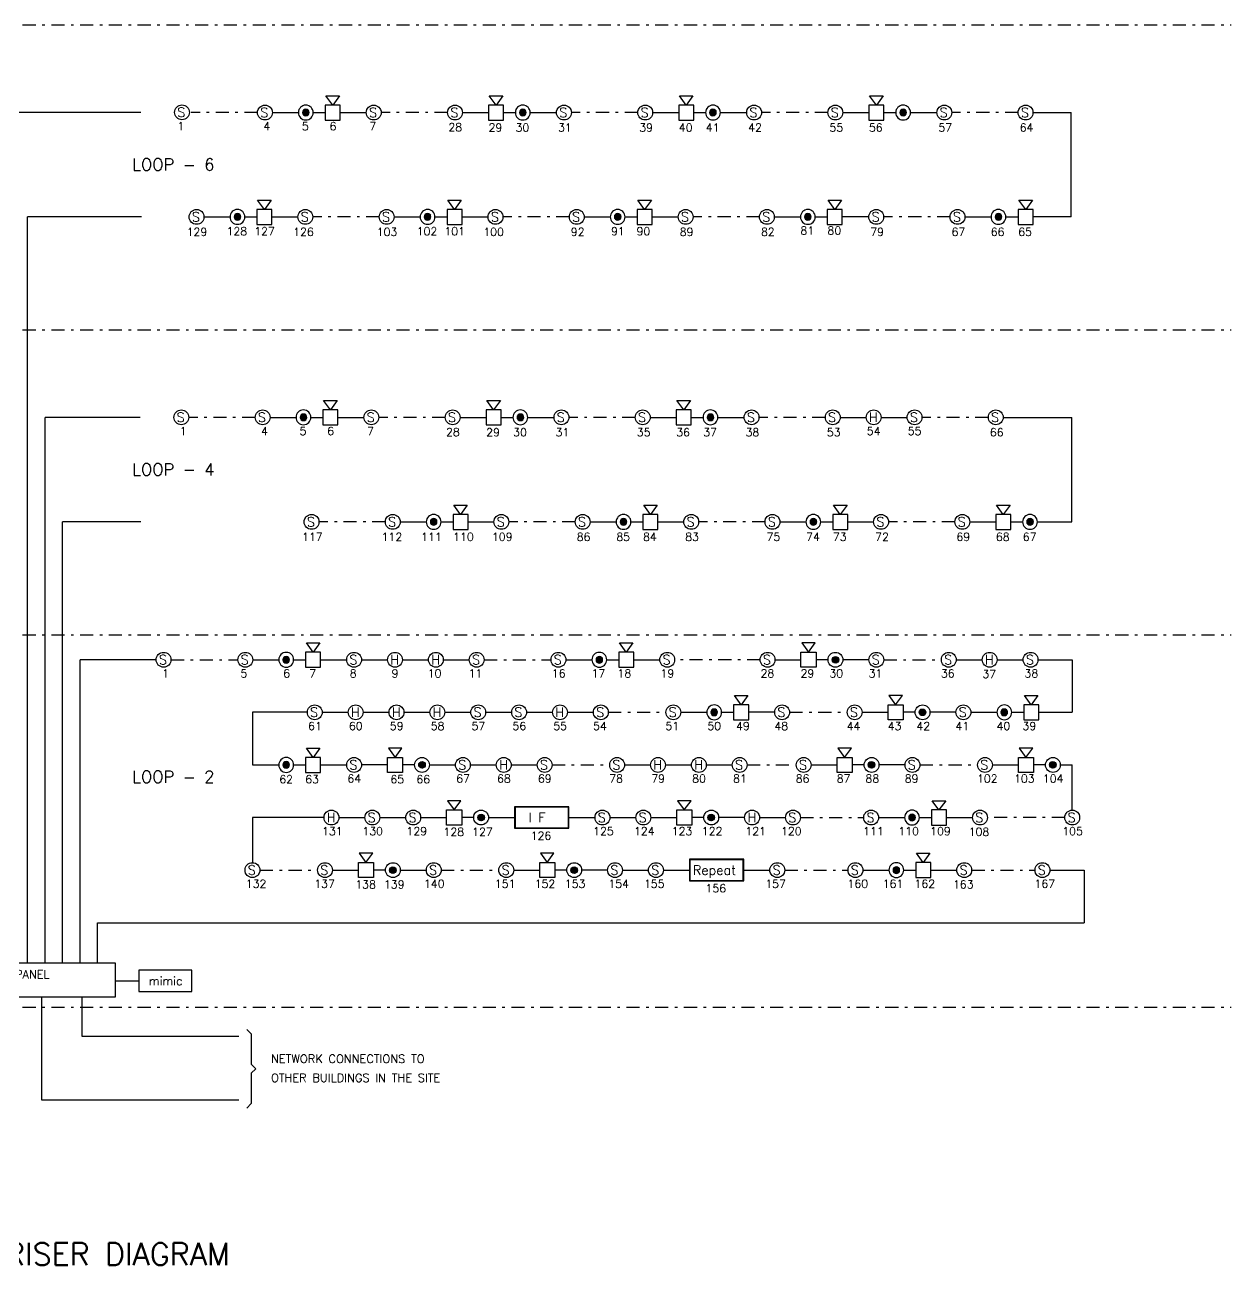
# Model space of a CAD drawing. Extents: x -203182.1 to -203089.7, y 65420 to 65476.
# Drawn here: x -203135.86 to -203089.71, y 65420.02 to 65467.47 of the extents above; entities that cross this region are included whole.
import ezdxf
from ezdxf.enums import TextEntityAlignment as Align

# ---------------------------------------------------------------- set-up
doc = ezdxf.new("R2010")
doc.units = 0
doc.header["$MEASUREMENT"] = 0
doc.linetypes.add('DASHDOT', pattern=[1, 0.5, -0.25, 0, -0.25])
doc.layers.get('0').update_dxf_attribs({"linetype": 'CONTINUOUS'})
for name, color, linetype in [('DOOR-NO', 5, 'CONTINUOUS'), ('E-CLINE', 2, 'CONTINUOUS'), ('E-FIRE', 4, 'CONTINUOUS'), ('FA', 100, 'CONTINUOUS'), ('LAYER1', 2, 'CONTINUOUS')]:
    doc.layers.add(name, color=color, linetype=linetype)
doc.styles.add('ROMANS', font='ROMANS.shx', dxfattribs={"height": 200})

# ---------------------------------------------------------------- blocks, each defined once
blk = doc.blocks.new('MCP')
at = {"color": 5}
for p, q in [((-88, -9), (9, 88)), ((-82, 33), (-33, 82)), ((-80, -36), (36, 80)), ((-66, -58), (58, 66)), ((-47, -74), (74, 47)), ((-23, -85), (85, 23)), ((10, -88), (88, -10))]:
    blk.add_line(p, q, dxfattribs=at)
at = {"layer": 'E-FIRE'}
blk.add_circle((0, 0), 197, dxfattribs=at)
at = {"layer": 'E-FIRE', "color": 4}
blk.add_circle((0, 0), 88.1, dxfattribs=at)

msp = doc.modelspace()

# ---------------------------------------------------------------- linework, layer by layer
at = {"layer": 'DOOR-NO', "color": 4}
for p, q in [((-203125.576, 65443.18), (-203125.117, 65443.18)), ((-203113.597, 65443.18), (-203113.138, 65443.18)), ((-203105.13, 65443.18), (-203105.589, 65443.18)), ((-203109.201, 65441.169), (-203108.742, 65441.169)), ((-203101.799, 65441.169), (-203102.258, 65441.169)), ((-203098.105, 65441.169), (-203097.646, 65441.169)), ((-203125.576, 65439.157), (-203125.117, 65439.157)), ((-203120.946, 65439.157), (-203121.405, 65439.157)), ((-203103.748, 65439.157), (-203104.207, 65439.157)), ((-203096.813, 65439.157), (-203097.272, 65439.157)), ((-203118.687, 65437.145), (-203119.146, 65437.145)), ((-203109.883, 65437.145), (-203110.342, 65437.145)), ((-203101.633, 65437.145), (-203101.174, 65437.145)), ((-203122.061, 65435.133), (-203122.52, 65435.133)), ((-203115.126, 65435.133), (-203115.585, 65435.133)), ((-203102.234, 65435.133), (-203101.775, 65435.133))]:
    msp.add_line(p, q, dxfattribs=at)
at = {"layer": 'E-FIRE', "color": 4}
for p, q in [((-203115.041, 65437.558), (-203117.123, 65437.558)), ((-203117.123, 65437.558), (-203117.123, 65436.732)), ((-203115.062, 65437.536), (-203117.102, 65437.536)), ((-203117.102, 65437.536), (-203117.102, 65436.753)), ((-203115.062, 65436.753), (-203115.062, 65437.536)), ((-203115.041, 65436.732), (-203115.041, 65437.558)), ((-203117.123, 65436.732), (-203115.041, 65436.732)), ((-203117.102, 65436.753), (-203115.062, 65436.753)), ((-203108.353, 65435.546), (-203110.435, 65435.546)), ((-203110.435, 65435.546), (-203110.435, 65434.72)), ((-203108.374, 65435.524), (-203110.414, 65435.524)), ((-203110.414, 65435.524), (-203110.414, 65434.741)), ((-203108.374, 65434.741), (-203108.374, 65435.524)), ((-203108.353, 65434.72), (-203108.353, 65435.546)), ((-203110.435, 65434.72), (-203108.353, 65434.72)), ((-203110.414, 65434.741), (-203108.374, 65434.741))]:
    msp.add_line(p, q, dxfattribs=at)
at = {"layer": 'E-FIRE'}
for points in [[(-203124.077, 65464.402), (-203124.336, 65464.756), (-203123.82, 65464.756), (-203124.077, 65464.402)], [(-203117.831, 65464.402), (-203118.089, 65464.756), (-203117.574, 65464.756), (-203117.831, 65464.402)], [(-203110.555, 65464.402), (-203110.814, 65464.756), (-203110.298, 65464.756), (-203110.555, 65464.402)], [(-203103.28, 65464.402), (-203103.538, 65464.756), (-203103.023, 65464.756), (-203103.28, 65464.402)], [(-203124.365, 65463.826), (-203123.789, 65463.826), (-203123.789, 65464.402), (-203124.365, 65464.402)], [(-203118.119, 65463.826), (-203117.543, 65463.826), (-203117.543, 65464.402), (-203118.119, 65464.402)], [(-203110.843, 65463.826), (-203110.267, 65463.826), (-203110.267, 65464.402), (-203110.843, 65464.402)], [(-203103.568, 65463.826), (-203102.992, 65463.826), (-203102.992, 65464.402), (-203103.568, 65464.402)], [(-203126.98, 65459.834), (-203126.404, 65459.834), (-203126.404, 65460.41), (-203126.98, 65460.41)], [(-203126.692, 65460.41), (-203126.951, 65460.765), (-203126.435, 65460.765), (-203126.692, 65460.41)], [(-203119.707, 65459.834), (-203119.131, 65459.834), (-203119.131, 65460.41), (-203119.707, 65460.41)], [(-203119.419, 65460.41), (-203119.678, 65460.765), (-203119.162, 65460.765), (-203119.419, 65460.41)], [(-203112.434, 65459.834), (-203111.858, 65459.834), (-203111.858, 65460.41), (-203112.434, 65460.41)], [(-203112.146, 65460.41), (-203112.405, 65460.765), (-203111.889, 65460.765), (-203112.146, 65460.41)], [(-203105.161, 65459.834), (-203104.585, 65459.834), (-203104.585, 65460.41), (-203105.161, 65460.41)], [(-203104.873, 65460.41), (-203105.131, 65460.765), (-203104.616, 65460.765), (-203104.873, 65460.41)], [(-203097.858, 65459.834), (-203097.282, 65459.834), (-203097.282, 65460.41), (-203097.858, 65460.41)], [(-203097.57, 65460.41), (-203097.829, 65460.765), (-203097.313, 65460.765), (-203097.57, 65460.41)], [(-203124.167, 65452.742), (-203124.426, 65453.096), (-203123.91, 65453.096), (-203124.167, 65452.742)], [(-203117.923, 65452.742), (-203118.182, 65453.096), (-203117.666, 65453.096), (-203117.923, 65452.742)], [(-203110.652, 65452.742), (-203110.91, 65453.096), (-203110.395, 65453.096), (-203110.652, 65452.742)], [(-203124.455, 65452.166), (-203123.879, 65452.166), (-203123.879, 65452.742), (-203124.455, 65452.742)], [(-203118.211, 65452.166), (-203117.635, 65452.166), (-203117.635, 65452.742), (-203118.211, 65452.742)], [(-203110.94, 65452.166), (-203110.364, 65452.166), (-203110.364, 65452.742), (-203110.94, 65452.742)], [(-203119.187, 65448.743), (-203119.445, 65449.097), (-203118.93, 65449.097), (-203119.187, 65448.743)], [(-203111.924, 65448.743), (-203112.183, 65449.097), (-203111.667, 65449.097), (-203111.924, 65448.743)], [(-203104.661, 65448.743), (-203104.92, 65449.097), (-203104.404, 65449.097), (-203104.661, 65448.743)], [(-203098.425, 65448.743), (-203098.684, 65449.097), (-203098.168, 65449.097), (-203098.425, 65448.743)], [(-203119.475, 65448.167), (-203118.899, 65448.167), (-203118.899, 65448.743), (-203119.475, 65448.743)], [(-203112.212, 65448.167), (-203111.636, 65448.167), (-203111.636, 65448.743), (-203112.212, 65448.743)], [(-203104.949, 65448.167), (-203104.373, 65448.167), (-203104.373, 65448.743), (-203104.949, 65448.743)], [(-203098.713, 65448.167), (-203098.137, 65448.167), (-203098.137, 65448.743), (-203098.713, 65448.743)], [(-203124.829, 65443.468), (-203125.087, 65443.823), (-203124.572, 65443.823), (-203124.829, 65443.468)], [(-203112.85, 65443.468), (-203113.108, 65443.823), (-203112.593, 65443.823), (-203112.85, 65443.468)], [(-203105.877, 65443.468), (-203105.618, 65443.823), (-203106.134, 65443.823), (-203105.877, 65443.468)], [(-203125.117, 65442.892), (-203124.541, 65442.892), (-203124.541, 65443.468), (-203125.117, 65443.468)], [(-203113.138, 65442.892), (-203112.562, 65442.892), (-203112.562, 65443.468), (-203113.138, 65443.468)], [(-203105.589, 65442.892), (-203106.165, 65442.892), (-203106.165, 65443.468), (-203105.589, 65443.468)], [(-203108.742, 65440.881), (-203108.166, 65440.881), (-203108.166, 65441.457), (-203108.742, 65441.457)], [(-203108.454, 65441.457), (-203108.713, 65441.811), (-203108.198, 65441.811), (-203108.454, 65441.457)], [(-203102.258, 65440.881), (-203102.834, 65440.881), (-203102.834, 65441.457), (-203102.258, 65441.457)], [(-203102.546, 65441.457), (-203102.287, 65441.811), (-203102.803, 65441.811), (-203102.546, 65441.457)], [(-203097.646, 65440.881), (-203097.07, 65440.881), (-203097.07, 65441.457), (-203097.646, 65441.457)], [(-203097.358, 65441.457), (-203097.616, 65441.811), (-203097.101, 65441.811), (-203097.358, 65441.457)], [(-203124.829, 65439.445), (-203125.087, 65439.799), (-203124.572, 65439.799), (-203124.829, 65439.445)], [(-203121.693, 65439.445), (-203121.435, 65439.799), (-203121.95, 65439.799), (-203121.693, 65439.445)], [(-203104.495, 65439.445), (-203104.237, 65439.799), (-203104.752, 65439.799), (-203104.495, 65439.445)], [(-203097.56, 65439.445), (-203097.302, 65439.799), (-203097.817, 65439.799), (-203097.56, 65439.445)], [(-203125.117, 65438.869), (-203124.541, 65438.869), (-203124.541, 65439.445), (-203125.117, 65439.445)], [(-203121.405, 65438.869), (-203121.981, 65438.869), (-203121.981, 65439.445), (-203121.405, 65439.445)], [(-203104.207, 65438.869), (-203104.783, 65438.869), (-203104.783, 65439.445), (-203104.207, 65439.445)], [(-203097.272, 65438.869), (-203097.848, 65438.869), (-203097.848, 65439.445), (-203097.272, 65439.445)], [(-203119.434, 65437.433), (-203119.175, 65437.787), (-203119.691, 65437.787), (-203119.434, 65437.433)], [(-203110.63, 65437.433), (-203110.371, 65437.787), (-203110.887, 65437.787), (-203110.63, 65437.433)], [(-203100.886, 65437.433), (-203101.145, 65437.787), (-203100.629, 65437.787), (-203100.886, 65437.433)], [(-203119.146, 65436.857), (-203119.722, 65436.857), (-203119.722, 65437.433), (-203119.146, 65437.433)], [(-203110.342, 65436.857), (-203110.918, 65436.857), (-203110.918, 65437.433), (-203110.342, 65437.433)], [(-203101.174, 65436.857), (-203100.598, 65436.857), (-203100.598, 65437.433), (-203101.174, 65437.433)], [(-203122.808, 65435.421), (-203122.549, 65435.776), (-203123.065, 65435.776), (-203122.808, 65435.421)], [(-203115.873, 65435.421), (-203115.614, 65435.776), (-203116.13, 65435.776), (-203115.873, 65435.421)], [(-203101.487, 65435.421), (-203101.746, 65435.776), (-203101.23, 65435.776), (-203101.487, 65435.421)], [(-203122.52, 65434.845), (-203123.096, 65434.845), (-203123.096, 65435.421), (-203122.52, 65435.421)], [(-203115.585, 65434.845), (-203116.161, 65434.845), (-203116.161, 65435.421), (-203115.585, 65435.421)], [(-203101.775, 65434.845), (-203101.199, 65434.845), (-203101.199, 65435.421), (-203101.775, 65435.421)]]:
    msp.add_lwpolyline(points, close=True, dxfattribs=at)
at = {"layer": 'E-FIRE', "color": 4}
for centre in [(-203129.845, 65464.121), (-203126.672, 65464.114), (-203122.51, 65464.114), (-203119.401, 65464.114), (-203115.234, 65464.114), (-203112.125, 65464.114), (-203107.959, 65464.114), (-203104.85, 65464.114), (-203100.683, 65464.114), (-203097.574, 65464.114), (-203129.289, 65460.122), (-203125.125, 65460.122), (-203122.016, 65460.122), (-203117.852, 65460.122), (-203114.742, 65460.122), (-203110.578, 65460.122), (-203107.469, 65460.122), (-203103.287, 65460.122), (-203100.178, 65460.122), (-203129.871, 65452.454), (-203126.761, 65452.454), (-203122.6, 65452.454), (-203119.49, 65452.454), (-203115.329, 65452.454), (-203112.219, 65452.454), (-203108.058, 65452.454), (-203104.948, 65452.454), (-203103.385, 65452.454), (-203101.822, 65452.454), (-203098.712, 65452.454), (-203124.89, 65448.455), (-203121.781, 65448.455), (-203117.627, 65448.455), (-203114.518, 65448.455), (-203110.365, 65448.455), (-203107.256, 65448.455), (-203103.102, 65448.455), (-203099.993, 65448.455), (-203130.55, 65443.18), (-203127.423, 65443.18), (-203123.261, 65443.18), (-203121.698, 65443.18), (-203120.134, 65443.18), (-203118.571, 65443.18), (-203115.444, 65443.18), (-203111.282, 65443.18), (-203107.445, 65443.18), (-203103.283, 65443.18), (-203100.51, 65443.18), (-203098.946, 65443.18), (-203097.383, 65443.18), (-203124.766, 65441.169), (-203123.202, 65441.169), (-203121.639, 65441.169), (-203120.076, 65441.169), (-203118.512, 65441.169), (-203116.949, 65441.169), (-203115.385, 65441.169), (-203113.822, 65441.169), (-203111.049, 65441.169), (-203106.887, 65441.169), (-203104.114, 65441.169), (-203099.952, 65441.169), (-203123.261, 65439.157), (-203119.099, 65439.157), (-203117.536, 65439.157), (-203115.972, 65439.157), (-203113.199, 65439.157), (-203111.636, 65439.157), (-203110.072, 65439.157), (-203108.509, 65439.157), (-203106.063, 65439.157), (-203101.901, 65439.157), (-203099.128, 65439.157), (-203124.128, 65437.145), (-203122.565, 65437.145), (-203121.001, 65437.145), (-203113.761, 65437.145), (-203112.198, 65437.145), (-203108.036, 65437.145), (-203106.472, 65437.145), (-203103.481, 65437.145), (-203099.319, 65437.145), (-203095.789, 65437.145), (-203127.149, 65435.133), (-203124.375, 65435.133), (-203120.213, 65435.133), (-203117.44, 65435.133), (-203113.278, 65435.133), (-203111.715, 65435.133), (-203107.073, 65435.133), (-203104.081, 65435.133), (-203099.92, 65435.133), (-203096.928, 65435.133)]:
    msp.add_circle(centre, 0.284, dxfattribs=at)
at = {"layer": 'FA', "color": 4}
for p, q in [((-203131.425, 65464.121), (-203136.424, 65464.121)), ((-203126.388, 65464.114), (-203125.392, 65464.114)), ((-203124.824, 65464.114), (-203124.365, 65464.114)), ((-203123.789, 65464.114), (-203122.794, 65464.114)), ((-203119.115, 65464.114), (-203118.119, 65464.114)), ((-203117.551, 65464.114), (-203117.092, 65464.114)), ((-203116.514, 65464.114), (-203115.518, 65464.114)), ((-203111.839, 65464.114), (-203110.843, 65464.114)), ((-203110.276, 65464.114), (-203109.817, 65464.114)), ((-203109.238, 65464.114), (-203108.242, 65464.114)), ((-203104.563, 65464.114), (-203103.568, 65464.114)), ((-203103, 65464.114), (-203102.541, 65464.114)), ((-203101.963, 65464.114), (-203100.967, 65464.114)), ((-203097.288, 65464.114), (-203095.833, 65464.114)), ((-203095.833, 65460.122), (-203095.833, 65464.114)), ((-203131.395, 65460.122), (-203135.754, 65460.122)), ((-203129.003, 65460.122), (-203128.007, 65460.122)), ((-203127.439, 65460.122), (-203126.98, 65460.122)), ((-203126.404, 65460.122), (-203125.409, 65460.122)), ((-203121.73, 65460.122), (-203120.734, 65460.122)), ((-203120.166, 65460.122), (-203119.707, 65460.122)), ((-203119.131, 65460.122), (-203118.135, 65460.122)), ((-203114.456, 65460.122), (-203113.461, 65460.122)), ((-203112.893, 65460.122), (-203112.434, 65460.122)), ((-203111.858, 65460.122), (-203110.862, 65460.122)), ((-203107.183, 65460.122), (-203106.187, 65460.122)), ((-203105.62, 65460.122), (-203105.161, 65460.122)), ((-203103.571, 65460.122), (-203104.585, 65460.122)), ((-203099.892, 65460.122), (-203098.896, 65460.122)), ((-203098.317, 65460.122), (-203097.858, 65460.122)), ((-203095.833, 65460.122), (-203097.282, 65460.122)), ((-203131.45, 65452.454), (-203135.084, 65452.454)), ((-203126.478, 65452.454), (-203125.482, 65452.454)), ((-203124.914, 65452.454), (-203124.455, 65452.454)), ((-203123.879, 65452.454), (-203122.883, 65452.454)), ((-203119.207, 65452.454), (-203118.211, 65452.454)), ((-203117.643, 65452.454), (-203117.184, 65452.454)), ((-203116.608, 65452.454), (-203115.612, 65452.454)), ((-203111.936, 65452.454), (-203110.94, 65452.454)), ((-203110.372, 65452.454), (-203109.913, 65452.454)), ((-203109.337, 65452.454), (-203108.341, 65452.454)), ((-203104.665, 65452.454), (-203103.669, 65452.454)), ((-203103.101, 65452.454), (-203102.105, 65452.454)), ((-203098.429, 65452.454), (-203095.81, 65452.454)), ((-203095.81, 65448.455), (-203095.81, 65452.454)), ((-203131.418, 65448.455), (-203134.414, 65448.455)), ((-203121.497, 65448.455), (-203120.501, 65448.455)), ((-203119.934, 65448.455), (-203119.475, 65448.455)), ((-203118.907, 65448.455), (-203117.911, 65448.455)), ((-203114.234, 65448.455), (-203113.239, 65448.455)), ((-203112.671, 65448.455), (-203112.212, 65448.455)), ((-203111.644, 65448.455), (-203110.649, 65448.455)), ((-203106.972, 65448.455), (-203105.976, 65448.455)), ((-203105.408, 65448.455), (-203104.949, 65448.455)), ((-203104.382, 65448.455), (-203103.386, 65448.455)), ((-203099.709, 65448.455), (-203098.713, 65448.455)), ((-203098.146, 65448.455), (-203097.687, 65448.455)), ((-203097.119, 65448.455), (-203095.81, 65448.455)), ((-203130.834, 65443.18), (-203133.744, 65443.18)), ((-203127.139, 65443.18), (-203126.143, 65443.18)), ((-203125.576, 65443.18), (-203125.117, 65443.18)), ((-203124.541, 65443.18), (-203123.545, 65443.18)), ((-203122.977, 65443.18), (-203121.981, 65443.18)), ((-203121.414, 65443.18), (-203120.418, 65443.18)), ((-203119.85, 65443.18), (-203118.855, 65443.18)), ((-203115.16, 65443.18), (-203114.164, 65443.18)), ((-203113.597, 65443.18), (-203113.138, 65443.18)), ((-203112.562, 65443.18), (-203111.566, 65443.18)), ((-203107.161, 65443.18), (-203106.165, 65443.18)), ((-203105.13, 65443.18), (-203105.589, 65443.18)), ((-203103.567, 65443.18), (-203104.562, 65443.18)), ((-203100.226, 65443.18), (-203099.23, 65443.18)), ((-203098.662, 65443.18), (-203097.666, 65443.18)), ((-203097.099, 65443.18), (-203095.79, 65443.18)), ((-203095.79, 65443.18), (-203095.79, 65441.169)), ((-203125.05, 65441.169), (-203127.149, 65441.169)), ((-203127.149, 65441.169), (-203127.149, 65439.157)), ((-203124.482, 65441.169), (-203123.486, 65441.169)), ((-203122.919, 65441.169), (-203121.923, 65441.169)), ((-203121.355, 65441.169), (-203120.359, 65441.169)), ((-203119.792, 65441.169), (-203118.796, 65441.169)), ((-203118.228, 65441.169), (-203117.233, 65441.169)), ((-203116.665, 65441.169), (-203115.669, 65441.169)), ((-203115.102, 65441.169), (-203114.106, 65441.169)), ((-203110.765, 65441.169), (-203109.769, 65441.169)), ((-203109.201, 65441.169), (-203108.742, 65441.169)), ((-203107.171, 65441.169), (-203108.166, 65441.169)), ((-203103.83, 65441.169), (-203102.834, 65441.169)), ((-203101.799, 65441.169), (-203102.258, 65441.169)), ((-203100.236, 65441.169), (-203101.231, 65441.169)), ((-203099.668, 65441.169), (-203098.672, 65441.169)), ((-203098.105, 65441.169), (-203097.646, 65441.169)), ((-203097.07, 65441.169), (-203095.79, 65441.169)), ((-203127.149, 65439.157), (-203126.143, 65439.157)), ((-203125.576, 65439.157), (-203125.117, 65439.157)), ((-203124.541, 65439.157), (-203123.545, 65439.157)), ((-203121.981, 65439.157), (-203122.977, 65439.157)), ((-203120.946, 65439.157), (-203121.405, 65439.157)), ((-203120.379, 65439.157), (-203119.383, 65439.157)), ((-203118.815, 65439.157), (-203117.82, 65439.157)), ((-203117.252, 65439.157), (-203116.256, 65439.157)), ((-203112.915, 65439.157), (-203111.92, 65439.157)), ((-203111.352, 65439.157), (-203110.356, 65439.157)), ((-203109.788, 65439.157), (-203108.793, 65439.157)), ((-203105.779, 65439.157), (-203104.783, 65439.157)), ((-203103.748, 65439.157), (-203104.207, 65439.157)), ((-203102.185, 65439.157), (-203103.181, 65439.157)), ((-203098.844, 65439.157), (-203097.848, 65439.157)), ((-203096.813, 65439.157), (-203097.272, 65439.157)), ((-203096.246, 65439.157), (-203095.789, 65439.157)), ((-203095.789, 65437.429), (-203095.789, 65439.157)), ((-203124.412, 65437.145), (-203127.149, 65437.145)), ((-203127.149, 65437.145), (-203127.149, 65435.417)), ((-203123.844, 65437.145), (-203122.849, 65437.145)), ((-203122.281, 65437.145), (-203121.285, 65437.145)), ((-203120.718, 65437.145), (-203119.722, 65437.145)), ((-203118.687, 65437.145), (-203119.146, 65437.145)), ((-203118.119, 65437.145), (-203117.123, 65437.145)), ((-203115.041, 65437.145), (-203114.045, 65437.145)), ((-203113.477, 65437.145), (-203112.481, 65437.145)), ((-203111.914, 65437.145), (-203110.918, 65437.145)), ((-203109.883, 65437.145), (-203110.342, 65437.145)), ((-203108.319, 65437.145), (-203109.315, 65437.145)), ((-203107.752, 65437.145), (-203106.756, 65437.145)), ((-203103.197, 65437.145), (-203102.201, 65437.145)), ((-203101.633, 65437.145), (-203101.174, 65437.145)), ((-203100.598, 65437.145), (-203099.603, 65437.145)), ((-203124.092, 65435.133), (-203123.096, 65435.133)), ((-203122.061, 65435.133), (-203122.52, 65435.133)), ((-203121.493, 65435.133), (-203120.497, 65435.133)), ((-203117.157, 65435.133), (-203116.161, 65435.133)), ((-203115.126, 65435.133), (-203115.585, 65435.133)), ((-203113.562, 65435.133), (-203114.558, 65435.133)), ((-203112.995, 65435.133), (-203111.999, 65435.133)), ((-203111.431, 65435.133), (-203110.435, 65435.133)), ((-203108.353, 65435.133), (-203107.357, 65435.133)), ((-203103.798, 65435.133), (-203102.802, 65435.133)), ((-203102.234, 65435.133), (-203101.775, 65435.133)), ((-203101.199, 65435.133), (-203100.203, 65435.133)), ((-203096.644, 65435.133), (-203095.335, 65435.133)), ((-203095.335, 65435.133), (-203095.335, 65433.121)), ((-203133.074, 65433.121), (-203095.335, 65433.121)), ((-203132.404, 65430.275), (-203142.561, 65430.275)), ((-203135.218, 65430.275), (-203135.218, 65426.344)), ((-203133.677, 65430.275), (-203133.677, 65428.776)), ((-203133.677, 65428.776), (-203127.665, 65428.776)), ((-203135.218, 65426.344), (-203127.665, 65426.344))]:
    msp.add_line(p, q, dxfattribs=at)
at = {"layer": 'FA', "color": 4, "linetype": 'DASHDOT'}
for p, q in [((-203126.955, 65464.114), (-203129.497, 65464.114)), ((-203119.684, 65464.114), (-203122.226, 65464.114)), ((-203112.409, 65464.114), (-203114.95, 65464.114)), ((-203105.133, 65464.114), (-203107.675, 65464.114)), ((-203097.858, 65464.114), (-203100.399, 65464.114)), ((-203122.299, 65460.122), (-203124.841, 65460.122)), ((-203115.026, 65460.122), (-203117.568, 65460.122)), ((-203107.753, 65460.122), (-203110.295, 65460.122)), ((-203100.461, 65460.122), (-203103.003, 65460.122)), ((-203127.045, 65452.454), (-203129.587, 65452.454)), ((-203119.774, 65452.454), (-203122.316, 65452.454)), ((-203112.503, 65452.454), (-203115.045, 65452.454)), ((-203105.232, 65452.454), (-203107.774, 65452.454)), ((-203098.996, 65452.454), (-203101.538, 65452.454)), ((-203122.065, 65448.455), (-203124.606, 65448.455)), ((-203114.802, 65448.455), (-203117.344, 65448.455)), ((-203107.539, 65448.455), (-203110.081, 65448.455)), ((-203100.277, 65448.455), (-203102.818, 65448.455)), ((-203130.266, 65443.18), (-203127.707, 65443.18)), ((-203118.287, 65443.18), (-203115.728, 65443.18)), ((-203107.728, 65443.18), (-203110.998, 65443.18)), ((-203102.999, 65443.18), (-203100.793, 65443.18)), ((-203113.538, 65441.169), (-203111.333, 65441.169)), ((-203106.603, 65441.169), (-203104.397, 65441.169)), ((-203115.689, 65439.157), (-203113.483, 65439.157)), ((-203108.225, 65439.157), (-203106.347, 65439.157)), ((-203101.617, 65439.157), (-203099.412, 65439.157)), ((-203106.188, 65437.145), (-203103.764, 65437.145)), ((-203096.072, 65437.145), (-203099.035, 65437.145)), ((-203126.865, 65435.133), (-203124.659, 65435.133)), ((-203119.93, 65435.133), (-203117.724, 65435.133)), ((-203106.789, 65435.133), (-203104.365, 65435.133)), ((-203099.636, 65435.133), (-203097.212, 65435.133))]:
    msp.add_line(p, q, dxfattribs=at)
at = {"layer": 'FA', "color": 4, "linetype": 'Continuous'}
for p, q in [((-203135.754, 65431.584), (-203135.754, 65460.122)), ((-203135.084, 65431.584), (-203135.084, 65452.454)), ((-203134.414, 65431.584), (-203134.414, 65448.455)), ((-203133.744, 65431.584), (-203133.744, 65443.18)), ((-203133.074, 65431.584), (-203133.074, 65433.121)), ((-203142.561, 65431.584), (-203132.404, 65431.584)), ((-203132.404, 65431.584), (-203132.404, 65430.275)), ((-203132.389, 65430.899), (-203131.492, 65430.899))]:
    msp.add_line(p, q, dxfattribs=at)
at = {"layer": 'FA'}
for p, q in [((-203127.194, 65428.867), (-203127.369, 65429.041)), ((-203127.194, 65428.867), (-203127.194, 65427.708)), ((-203127.02, 65427.534), (-203127.194, 65427.708)), ((-203127.02, 65427.534), (-203127.194, 65427.36)), ((-203127.194, 65427.36), (-203127.194, 65426.202)), ((-203127.194, 65426.202), (-203127.369, 65426.028))]:
    msp.add_line(p, q, dxfattribs=at)
at = {"layer": 'FA', "color": 4}
for points in [[(-203131.425, 65464.121, 0, 0, 0), (-203130.777, 65464.121, 0.324, 0, 0), (-203130.129, 65464.121, 0, 0, 0)], [(-203129.573, 65460.122, 0, 0, 0), (-203130.747, 65460.122, 0.324, 0, 0), (-203131.395, 65460.122, 0, 0, 0)], [(-203131.45, 65452.454, 0, 0, 0), (-203130.802, 65452.454, 0.324, 0, 0), (-203130.154, 65452.454, 0, 0, 0)], [(-203125.174, 65448.455, 0, 0, 0), (-203130.77, 65448.455, 0.324, 0, 0), (-203131.418, 65448.455, 0, 0, 0)], [(-203132.13, 65443.18, 0, 0, 0), (-203131.482, 65443.18, 0.324, 0, 0), (-203130.834, 65443.18, 0, 0, 0)], [(-203130.792, 65433.121, 0, 0, 0), (-203131.44, 65433.121, 0.324, 0, 0), (-203132.088, 65433.121, 0, 0, 0)]]:
    msp.add_lwpolyline(points, format="xyseb", dxfattribs=at)
at = {"layer": 'FA', "color": 4, "linetype": 'Continuous'}
msp.add_3dface([(-203129.467, 65431.299), (-203131.492, 65431.299), (-203131.492, 65430.489), (-203129.467, 65430.489)], dxfattribs=at)
at = {"layer": 'LAYER1', "color": 1, "linetype": 'DASHDOT'}
for p, q in [((-203182.141, 65467.471), (-203089.708, 65467.471)), ((-203182.141, 65455.803), (-203089.708, 65455.803)), ((-203182.141, 65444.136), (-203089.708, 65444.136)), ((-203182.141, 65429.884), (-203089.708, 65429.884))]:
    msp.add_line(p, q, dxfattribs=at)

# ---------------------------------------------------------------- block references
at = {"layer": 'E-CLINE', "color": 4, "yscale": 0.00144, "zscale": 0.00144}
for p, xscale in [((-203125.108, 65464.114), -0.00144), ((-203116.808, 65464.114), -0.00144), ((-203109.533, 65464.114), -0.00144), ((-203102.257, 65464.114), -0.00144), ((-203127.723, 65460.122), -0.00144), ((-203120.45, 65460.122), -0.00144), ((-203113.177, 65460.122), -0.00144), ((-203105.903, 65460.122), -0.00144), ((-203098.612, 65460.122), -0.00144), ((-203125.198, 65452.454), -0.00144), ((-203116.9, 65452.454), -0.00144), ((-203109.629, 65452.454), -0.00144), ((-203120.217, 65448.455), -0.00144), ((-203112.955, 65448.455), -0.00144), ((-203105.692, 65448.455), -0.00144), ((-203097.403, 65448.455), -0.00144), ((-203125.859, 65443.18), -0.00144), ((-203113.88, 65443.18), -0.00144), ((-203104.846, 65443.18), 0.00144), ((-203109.485, 65441.169), -0.00144), ((-203101.515, 65441.169), 0.00144), ((-203098.388, 65441.169), -0.00144), ((-203125.859, 65439.157), -0.00144), ((-203120.663, 65439.157), 0.00144), ((-203103.465, 65439.157), 0.00144), ((-203096.53, 65439.157), 0.00144), ((-203118.403, 65437.145), 0.00144), ((-203109.599, 65437.145), 0.00144), ((-203101.917, 65437.145), -0.00144), ((-203121.777, 65435.133), 0.00144), ((-203114.842, 65435.133), 0.00144), ((-203102.518, 65435.133), -0.00144)]:
    msp.add_blockref('MCP', p, dxfattribs=dict(at, xscale=xscale))

# ---------------------------------------------------------------- texts
at = {"layer": 'E-FIRE', "color": 4, "style": 'ROMANS'}
for s, p in [('S', (-203130.025, 65463.944)), ('S', (-203126.851, 65463.937)), ('S', (-203122.689, 65463.937)), ('S', (-203119.58, 65463.937)), ('S', (-203115.414, 65463.937)), ('S', (-203112.305, 65463.937)), ('S', (-203108.138, 65463.937)), ('S', (-203105.029, 65463.937)), ('S', (-203100.863, 65463.937)), ('S', (-203097.754, 65463.937)), ('S', (-203129.468, 65459.946)), ('S', (-203125.304, 65459.946)), ('S', (-203122.195, 65459.946)), ('S', (-203118.031, 65459.946)), ('S', (-203114.922, 65459.946)), ('S', (-203110.758, 65459.946)), ('S', (-203107.649, 65459.946)), ('S', (-203103.466, 65459.946)), ('S', (-203100.357, 65459.946)), ('S', (-203130.05, 65452.277)), ('S', (-203126.941, 65452.277)), ('S', (-203122.779, 65452.277)), ('S', (-203119.67, 65452.277)), ('S', (-203115.508, 65452.277)), ('S', (-203112.399, 65452.277)), ('S', (-203108.237, 65452.277)), ('S', (-203105.128, 65452.277)), ('H', (-203103.564, 65452.277)), ('S', (-203102.001, 65452.277)), ('S', (-203098.892, 65452.277)), ('S', (-203125.069, 65448.278)), ('S', (-203121.96, 65448.278)), ('S', (-203117.807, 65448.278)), ('S', (-203114.698, 65448.278)), ('S', (-203110.544, 65448.278)), ('S', (-203107.435, 65448.278)), ('S', (-203103.282, 65448.278)), ('S', (-203100.173, 65448.278)), ('S', (-203130.729, 65443.004)), ('S', (-203127.602, 65443.004)), ('S', (-203123.441, 65443.004)), ('H', (-203121.877, 65443.004)), ('H', (-203120.314, 65443.004)), ('S', (-203118.75, 65443.004)), ('S', (-203115.623, 65443.004)), ('S', (-203111.462, 65443.004)), ('S', (-203107.624, 65443.004)), ('S', (-203103.462, 65443.004)), ('S', (-203100.689, 65443.004)), ('H', (-203099.126, 65443.004)), ('S', (-203097.562, 65443.004)), ('S', (-203124.945, 65440.992)), ('H', (-203123.382, 65440.992)), ('H', (-203121.819, 65440.992)), ('H', (-203120.255, 65440.992)), ('S', (-203118.692, 65440.992)), ('S', (-203117.128, 65440.992)), ('H', (-203115.565, 65440.992)), ('S', (-203114.001, 65440.992)), ('S', (-203111.228, 65440.992)), ('S', (-203107.066, 65440.992)), ('S', (-203104.293, 65440.992)), ('S', (-203100.131, 65440.992)), ('S', (-203123.441, 65438.98)), ('S', (-203119.279, 65438.98)), ('H', (-203117.715, 65438.98)), ('S', (-203116.152, 65438.98)), ('S', (-203113.379, 65438.98)), ('H', (-203111.815, 65438.98)), ('H', (-203110.252, 65438.98)), ('S', (-203108.688, 65438.98)), ('S', (-203106.243, 65438.98)), ('S', (-203102.081, 65438.98)), ('S', (-203099.308, 65438.98)), ('H', (-203124.308, 65436.968)), ('S', (-203122.744, 65436.968)), ('S', (-203121.181, 65436.968)), ('I F', (-203116.587, 65436.965)), ('S', (-203113.94, 65436.968)), ('S', (-203112.377, 65436.968)), ('H', (-203108.215, 65436.968)), ('S', (-203106.652, 65436.968)), ('S', (-203103.66, 65436.968)), ('S', (-203099.498, 65436.968)), ('S', (-203095.968, 65436.968)), ('S', (-203127.328, 65434.956)), ('S', (-203124.555, 65434.956)), ('S', (-203120.393, 65434.956)), ('S', (-203117.62, 65434.956)), ('S', (-203113.458, 65434.956)), ('S', (-203111.895, 65434.956)), ('Repeat', (-203110.301, 65434.953)), ('S', (-203107.253, 65434.956)), ('S', (-203104.261, 65434.956)), ('S', (-203100.099, 65434.956)), ('S', (-203097.108, 65434.956))]:
    msp.add_text(s, height=0.36, dxfattribs=at).set_placement(p)
at = {"layer": 'FA', "color": 4, "linetype": 'Continuous', "style": 'ROMANS'}
for s, height, p in [('1', 0.306, (-203130.019, 65463.599)), ('4', 0.306, (-203126.734, 65463.591)), ('5', 0.306, (-203125.258, 65463.591)), ('6', 0.306, (-203124.199, 65463.591)), ('7', 0.306, (-203122.674, 65463.591)), ('28', 0.3062, (-203119.655, 65463.553)), ('29', 0.3062, (-203118.116, 65463.541)), ('30', 0.3062, (-203117.084, 65463.541)), ('31', 0.3062, (-203115.461, 65463.541)), ('39', 0.3062, (-203112.352, 65463.541)), ('40', 0.3062, (-203110.84, 65463.541)), ('41', 0.3062, (-203109.809, 65463.541)), ('42', 0.3062, (-203108.186, 65463.541)), ('55', 0.3062, (-203105.077, 65463.541)), ('56', 0.3062, (-203103.565, 65463.541)), ('57', 0.3062, (-203100.91, 65463.541)), ('64', 0.3062, (-203097.801, 65463.541)), ('LOOP - 6', 0.4593, (-203131.75, 65462.127)), ('129', 0.3062, (-203129.668, 65459.549)), ('128', 0.3062, (-203128.14, 65459.573)), ('127', 0.3062, (-203127.081, 65459.573)), ('126', 0.3062, (-203125.592, 65459.549)), ('103', 0.3062, (-203122.394, 65459.549)), ('102', 0.3062, (-203120.866, 65459.573)), ('101', 0.3062, (-203119.808, 65459.573)), ('100', 0.3062, (-203118.318, 65459.549)), ('92', 0.3062, (-203114.97, 65459.549)), ('91', 0.3062, (-203113.433, 65459.573)), ('90', 0.3062, (-203112.454, 65459.573)), ('89', 0.3062, (-203110.805, 65459.549)), ('82', 0.3062, (-203107.696, 65459.549)), ('81', 0.3062, (-203106.185, 65459.6)), ('80', 0.3062, (-203105.153, 65459.6)), ('79', 0.3062, (-203103.514, 65459.549)), ('67', 0.3062, (-203100.405, 65459.549)), ('66', 0.3062, (-203098.907, 65459.549)), ('65', 0.3062, (-203097.855, 65459.549)), ('1', 0.306, (-203129.927, 65451.931)), ('4', 0.306, (-203126.823, 65451.931)), ('5', 0.306, (-203125.347, 65451.931)), ('6', 0.306, (-203124.289, 65451.931)), ('7', 0.306, (-203122.764, 65451.931)), ('28', 0.3062, (-203119.745, 65451.893)), ('29', 0.3062, (-203118.208, 65451.881)), ('30', 0.3062, (-203117.176, 65451.881)), ('31', 0.3062, (-203115.556, 65451.881)), ('35', 0.3062, (-203112.447, 65451.881)), ('36', 0.3062, (-203110.937, 65451.881)), ('37', 0.3062, (-203109.905, 65451.881)), ('38', 0.3062, (-203108.285, 65451.881)), ('53', 0.3062, (-203105.176, 65451.881)), ('54', 0.3062, (-203103.647, 65451.931)), ('55', 0.3062, (-203102.083, 65451.931)), ('66', 0.3062, (-203098.94, 65451.881)), ('LOOP - 4', 0.4593, (-203131.75, 65450.46)), ('117', 0.3062, (-203125.251, 65447.882)), ('112', 0.3062, (-203122.209, 65447.882)), ('111', 0.3062, (-203120.694, 65447.882)), ('110', 0.3062, (-203119.471, 65447.882)), ('109', 0.3062, (-203117.988, 65447.882)), ('86', 0.3062, (-203114.745, 65447.882)), ('85', 0.3062, (-203113.23, 65447.882)), ('84', 0.3062, (-203112.209, 65447.882)), ('83', 0.3062, (-203110.592, 65447.882)), ('75', 0.3062, (-203107.483, 65447.882)), ('74', 0.3062, (-203105.968, 65447.882)), ('73', 0.3062, (-203104.946, 65447.882)), ('72', 0.3062, (-203103.329, 65447.882)), ('69', 0.3062, (-203100.22, 65447.882)), ('68', 0.3062, (-203098.71, 65447.882)), ('67', 0.3062, (-203097.679, 65447.882)), ('1', 0.306, (-203130.607, 65442.658)), ('5', 0.306, (-203127.611, 65442.658)), ('6', 0.306, (-203125.972, 65442.658)), ('7', 0.306, (-203124.978, 65442.658)), ('8', 0.306, (-203123.428, 65442.658)), ('9', 0.306, (-203121.826, 65442.658)), ('10', 0.3062, (-203120.445, 65442.658)), ('11', 0.3062, (-203118.882, 65442.658)), ('16', 0.3062, (-203115.699, 65442.658)), ('17', 0.3062, (-203114.176, 65442.658)), ('18', 0.3062, (-203113.185, 65442.658)), ('19', 0.3062, (-203111.541, 65442.658)), ('28', 0.3062, (-203107.712, 65442.658)), ('29', 0.3062, (-203106.18, 65442.658)), ('30', 0.3062, (-203105.079, 65442.658)), ('31', 0.3062, (-203103.579, 65442.658)), ('36', 0.3062, (-203100.813, 65442.658)), ('37', 0.3062, (-203099.226, 65442.634)), ('38', 0.3062, (-203097.615, 65442.658)), ('61', 0.3062, (-203125.021, 65440.646)), ('60', 0.3062, (-203123.458, 65440.646)), ('59', 0.3062, (-203121.894, 65440.646)), ('58', 0.3062, (-203120.331, 65440.646)), ('57', 0.3062, (-203118.768, 65440.646)), ('56', 0.3062, (-203117.204, 65440.646)), ('55', 0.3062, (-203115.641, 65440.646)), ('54', 0.3062, (-203114.118, 65440.646)), ('51', 0.3062, (-203111.353, 65440.646)), ('50', 0.3062, (-203109.748, 65440.646)), ('49', 0.3062, (-203108.648, 65440.646)), ('48', 0.3062, (-203107.183, 65440.646)), ('44', 0.3062, (-203104.418, 65440.646)), ('43', 0.3062, (-203102.849, 65440.646)), ('42', 0.3062, (-203101.749, 65440.646)), ('41', 0.3062, (-203100.256, 65440.646)), ('40', 0.3062, (-203098.684, 65440.646)), ('39', 0.3062, (-203097.693, 65440.646)), ('LOOP - 2', 0.4593, (-203131.75, 65438.701)), ('62', 0.3062, (-203126.123, 65438.609)), ('63', 0.3062, (-203125.129, 65438.609)), ('64', 0.3062, (-203123.516, 65438.634)), ('65', 0.3062, (-203121.874, 65438.609)), ('66', 0.3062, (-203120.88, 65438.609)), ('67', 0.3062, (-203119.355, 65438.634)), ('68', 0.3062, (-203117.791, 65438.634)), ('69', 0.3062, (-203116.228, 65438.634)), ('78', 0.3062, (-203113.503, 65438.634)), ('79', 0.3062, (-203111.891, 65438.634)), ('80', 0.3062, (-203110.328, 65438.634)), ('81', 0.3062, (-203108.764, 65438.634)), ('86', 0.3062, (-203106.367, 65438.634)), ('87', 0.3062, (-203104.798, 65438.634)), ('88', 0.3062, (-203103.698, 65438.634)), ('89', 0.3062, (-203102.197, 65438.634)), ('102', 0.3062, (-203099.432, 65438.634)), ('103', 0.3062, (-203098.014, 65438.634)), ('104', 0.3062, (-203096.914, 65438.634)), ('131', 0.3062, (-203124.487, 65436.622)), ('130', 0.3062, (-203122.942, 65436.622)), ('129', 0.3062, (-203121.257, 65436.622)), ('128', 0.3062, (-203119.841, 65436.597)), ('127', 0.3062, (-203118.746, 65436.597)), ('125', 0.3062, (-203114.117, 65436.622)), ('124', 0.3062, (-203112.554, 65436.622)), ('123', 0.3062, (-203111.109, 65436.622)), ('122', 0.3062, (-203109.958, 65436.622)), ('121', 0.3062, (-203108.291, 65436.622)), ('120', 0.3062, (-203106.929, 65436.622)), ('111', 0.3062, (-203103.785, 65436.622)), ('110', 0.3062, (-203102.44, 65436.622)), ('109', 0.3062, (-203101.222, 65436.622)), ('108', 0.3062, (-203099.751, 65436.599)), ('105', 0.3062, (-203096.169, 65436.622)), ('126', 0.3062, (-203116.505, 65436.448)), ('132', 0.3062, (-203127.404, 65434.61)), ('137', 0.3062, (-203124.785, 65434.61)), ('138', 0.3062, (-203123.215, 65434.585)), ('139', 0.3062, (-203122.12, 65434.585)), ('140', 0.3062, (-203120.59, 65434.61)), ('151', 0.3062, (-203117.876, 65434.61)), ('152', 0.3062, (-203116.351, 65434.61)), ('153', 0.3062, (-203115.201, 65434.61)), ('154', 0.3062, (-203113.534, 65434.61)), ('155', 0.3062, (-203112.172, 65434.61)), ('156', 0.3062, (-203109.817, 65434.436)), ('157', 0.3062, (-203107.53, 65434.61)), ('160', 0.3062, (-203104.385, 65434.61)), ('161', 0.3062, (-203103.04, 65434.61)), ('162', 0.3062, (-203101.822, 65434.61)), ('163', 0.3062, (-203100.352, 65434.587)), ('167', 0.3062, (-203097.232, 65434.61)), ('mimic', 0.3189, (-203131.112, 65430.894))]:
    msp.add_text(s, height=height, dxfattribs=at).set_placement(p, align=Align.MIDDLE_LEFT)
for s, p in [('FIRE ALARM CONTROL PANEL', (-203141.059, 65430.987)), ('NETWORK CONNECTIONS TO', (-203126.442, 65427.756)), ('OTHER BUILDINGS IN THE SITE', (-203126.442, 65427.026))]:
    msp.add_text(s, height=0.31894, dxfattribs=at).set_placement(p)
msp.add_text('FIRE ALARM SYSTEM RISER DIAGRAM', height=0.8505, dxfattribs=at).set_placement((-203138.311, 65420.444), align=Align.MIDDLE)

doc.saveas('drawing.dxf')
